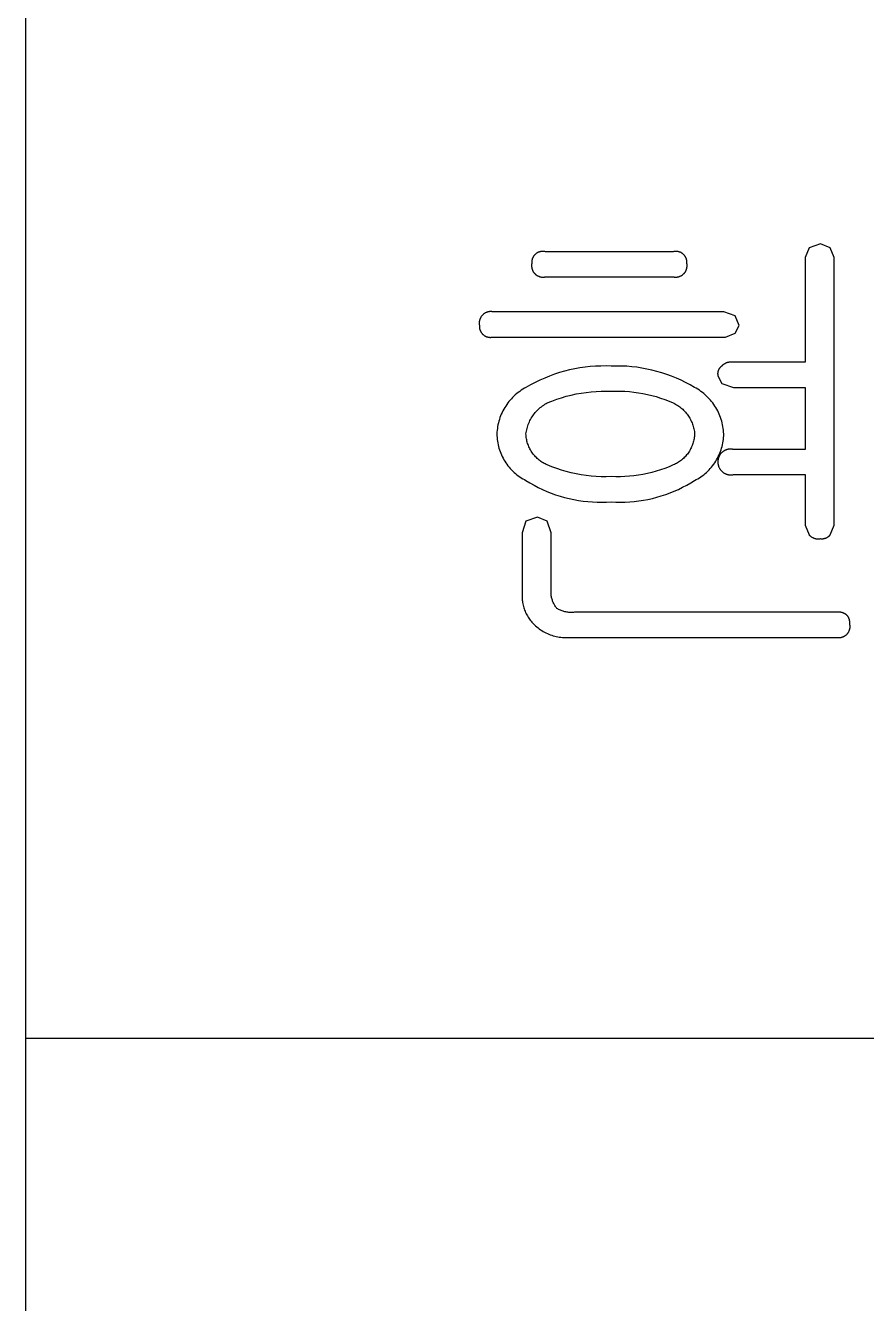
# Model space of a CAD drawing. Header units: millimetres. Extents: x 3033 to 5773, y 123 to 1487.
# Drawn here: x 3984.36 to 4006.72, y 190.8 to 224.78 of the extents above; entities that cross this region are included whole.
import ezdxf

# ---------------------------------------------------------------- set-up
doc = ezdxf.new("R2010")
doc.units = ezdxf.units.MM
doc.header["$MEASUREMENT"] = 0
doc.layers.add('____', color=5, linetype='Continuous')
doc.layers.add('TEX', color=70, linetype='Continuous')

msp = doc.modelspace()

# ---------------------------------------------------------------- linework, layer by layer
at = {"layer": '____'}
msp.add_line((3984.363, 385.348), (3984.363, 122.848), dxfattribs=at)
at = {"layer": 'TEX'}
for p, q in [((4005.194, 218.873), (4005.091, 218.615)), ((4005.503, 218.976), (4005.194, 218.873)), ((4005.761, 218.873), (4005.503, 218.976)), ((4005.864, 218.615), (4005.761, 218.873)), ((3997.823, 218.511), (3997.822, 218.501)), ((3997.822, 218.501), (3997.822, 218.491)), ((3997.822, 218.491), (3997.822, 218.481)), ((3997.824, 218.521), (3997.823, 218.511)), ((3997.825, 218.531), (3997.824, 218.521)), ((3997.827, 218.541), (3997.825, 218.531)), ((3997.829, 218.551), (3997.827, 218.541)), ((3997.831, 218.56), (3997.829, 218.551)), ((3997.834, 218.57), (3997.831, 218.56)), ((3997.837, 218.58), (3997.834, 218.57)), ((3997.84, 218.589), (3997.837, 218.58)), ((3997.844, 218.599), (3997.84, 218.589)), ((3997.848, 218.608), (3997.844, 218.599)), ((3997.853, 218.617), (3997.848, 218.608)), ((3997.857, 218.626), (3997.853, 218.617)), ((3997.862, 218.635), (3997.857, 218.626)), ((3997.868, 218.643), (3997.862, 218.635)), ((3997.873, 218.652), (3997.868, 218.643)), ((3997.879, 218.66), (3997.873, 218.652)), ((3997.885, 218.668), (3997.879, 218.66)), ((3997.892, 218.676), (3997.885, 218.668)), ((3997.898, 218.683), (3997.892, 218.676)), ((3997.905, 218.691), (3997.898, 218.683)), ((3997.912, 218.698), (3997.905, 218.691)), ((3997.92, 218.705), (3997.912, 218.698)), ((3997.927, 218.711), (3997.92, 218.705)), ((3997.935, 218.718), (3997.927, 218.711)), ((3997.943, 218.724), (3997.935, 218.718)), ((3997.952, 218.729), (3997.943, 218.724)), ((3997.96, 218.735), (3997.952, 218.729)), ((3997.969, 218.74), (3997.96, 218.735)), ((3997.978, 218.745), (3997.969, 218.74)), ((3997.987, 218.749), (3997.978, 218.745)), ((3997.996, 218.754), (3997.987, 218.749)), ((3998.005, 218.757), (3997.996, 218.754)), ((3998.015, 218.761), (3998.005, 218.757)), ((3998.024, 218.764), (3998.015, 218.761)), ((3998.034, 218.767), (3998.024, 218.764)), ((3998.044, 218.77), (3998.034, 218.767)), ((3998.054, 218.772), (3998.044, 218.77)), ((3998.064, 218.774), (3998.054, 218.772)), ((3998.074, 218.775), (3998.064, 218.774)), ((3998.084, 218.777), (3998.074, 218.775)), ((3998.094, 218.778), (3998.084, 218.777)), ((3998.104, 218.778), (3998.094, 218.778)), ((3998.114, 218.778), (3998.104, 218.778)), ((3998.124, 218.778), (3998.114, 218.778)), ((3998.134, 218.778), (3998.124, 218.778)), ((3998.144, 218.777), (3998.134, 218.778)), ((3998.154, 218.775), (3998.144, 218.777)), ((3998.164, 218.774), (3998.154, 218.775)), ((3998.174, 218.772), (3998.164, 218.774)), ((3998.184, 218.77), (3998.174, 218.772)), ((4001.586, 218.77), (3998.184, 218.77)), ((4001.596, 218.772), (4001.586, 218.77)), ((4001.606, 218.774), (4001.596, 218.772)), ((4001.616, 218.775), (4001.606, 218.774)), ((4001.626, 218.777), (4001.616, 218.775)), ((4001.636, 218.778), (4001.626, 218.777)), ((4001.646, 218.778), (4001.636, 218.778)), ((4001.656, 218.778), (4001.646, 218.778)), ((4001.666, 218.778), (4001.656, 218.778)), ((4001.676, 218.778), (4001.666, 218.778)), ((4001.686, 218.777), (4001.676, 218.778)), ((4001.696, 218.775), (4001.686, 218.777)), ((4001.706, 218.774), (4001.696, 218.775)), ((4001.716, 218.772), (4001.706, 218.774)), ((4001.726, 218.77), (4001.716, 218.772)), ((4001.736, 218.767), (4001.726, 218.77)), ((4001.745, 218.764), (4001.736, 218.767)), ((4001.755, 218.761), (4001.745, 218.764)), ((4001.764, 218.757), (4001.755, 218.761)), ((4001.774, 218.754), (4001.764, 218.757)), ((4001.783, 218.749), (4001.774, 218.754)), ((4001.792, 218.745), (4001.783, 218.749)), ((4001.801, 218.74), (4001.792, 218.745)), ((4001.809, 218.735), (4001.801, 218.74)), ((4001.818, 218.729), (4001.809, 218.735)), ((4001.826, 218.724), (4001.818, 218.729)), ((4001.834, 218.718), (4001.826, 218.724)), ((4001.842, 218.711), (4001.834, 218.718)), ((4001.85, 218.705), (4001.842, 218.711)), ((4001.857, 218.698), (4001.85, 218.705)), ((4001.864, 218.691), (4001.857, 218.698)), ((4001.871, 218.683), (4001.864, 218.691)), ((4001.878, 218.676), (4001.871, 218.683)), ((4001.884, 218.668), (4001.878, 218.676)), ((4001.891, 218.66), (4001.884, 218.668)), ((4001.896, 218.652), (4001.891, 218.66)), ((4001.902, 218.643), (4001.896, 218.652)), ((4001.907, 218.635), (4001.902, 218.643)), ((4001.912, 218.626), (4001.907, 218.635)), ((4001.917, 218.617), (4001.912, 218.626)), ((4001.921, 218.608), (4001.917, 218.617)), ((4001.925, 218.599), (4001.921, 218.608)), ((4001.929, 218.589), (4001.925, 218.599)), ((4001.933, 218.58), (4001.929, 218.589)), ((4001.936, 218.57), (4001.933, 218.58)), ((4001.938, 218.56), (4001.936, 218.57)), ((4001.941, 218.551), (4001.938, 218.56)), ((4001.943, 218.541), (4001.941, 218.551)), ((4001.944, 218.531), (4001.943, 218.541)), ((4001.946, 218.521), (4001.944, 218.531)), ((4001.947, 218.511), (4001.946, 218.521)), ((4001.947, 218.501), (4001.947, 218.511)), ((4001.948, 218.491), (4001.947, 218.501)), ((4001.948, 218.481), (4001.948, 218.491)), ((4005.091, 218.615), (4005.091, 215.831)), ((4005.864, 211.502), (4005.864, 218.615)), ((3997.818, 218.429), (3997.817, 218.418)), ((3997.817, 218.418), (3997.817, 218.408)), ((3997.817, 218.408), (3997.817, 218.397)), ((3997.817, 218.397), (3997.817, 218.387)), ((3997.817, 218.387), (3997.818, 218.376)), ((3997.819, 218.439), (3997.818, 218.429)), ((3997.818, 218.376), (3997.819, 218.366)), ((3997.821, 218.45), (3997.819, 218.439)), ((3997.819, 218.366), (3997.82, 218.355)), ((3997.82, 218.355), (3997.822, 218.345)), ((3997.823, 218.46), (3997.821, 218.45)), ((3997.822, 218.481), (3997.822, 218.47)), ((3997.822, 218.47), (3997.823, 218.46)), ((3997.822, 218.345), (3997.824, 218.334)), ((3997.824, 218.334), (3997.827, 218.324)), ((3997.827, 218.324), (3997.829, 218.314)), ((3997.829, 218.314), (3997.832, 218.304)), ((3997.832, 218.304), (3997.836, 218.294)), ((3997.836, 218.294), (3997.84, 218.284)), ((3997.84, 218.284), (3997.844, 218.274)), ((3997.844, 218.274), (3997.848, 218.265)), ((3997.848, 218.265), (3997.853, 218.255)), ((3997.853, 218.255), (3997.858, 218.246)), ((3997.858, 218.246), (3997.864, 218.237)), ((3997.864, 218.237), (3997.87, 218.228)), ((3997.87, 218.228), (3997.876, 218.219)), ((3997.876, 218.219), (3997.882, 218.211)), ((3997.882, 218.211), (3997.889, 218.203)), ((3997.889, 218.203), (3997.896, 218.195)), ((3997.896, 218.195), (3997.903, 218.187)), ((3997.903, 218.187), (3997.91, 218.18)), ((3997.91, 218.18), (3997.918, 218.172)), ((3997.918, 218.172), (3997.926, 218.165)), ((3997.926, 218.165), (3997.934, 218.159)), ((3997.934, 218.159), (3997.943, 218.152)), ((3997.943, 218.152), (3997.951, 218.146)), ((3997.951, 218.146), (3997.96, 218.141)), ((4001.809, 218.141), (4001.818, 218.146)), ((4001.818, 218.146), (4001.827, 218.152)), ((4001.827, 218.152), (4001.835, 218.159)), ((4001.835, 218.159), (4001.843, 218.165)), ((4001.843, 218.165), (4001.851, 218.172)), ((4001.851, 218.172), (4001.859, 218.18)), ((4001.859, 218.18), (4001.867, 218.187)), ((4001.867, 218.187), (4001.874, 218.195)), ((4001.874, 218.195), (4001.881, 218.203)), ((4001.881, 218.203), (4001.887, 218.211)), ((4001.887, 218.211), (4001.894, 218.219)), ((4001.894, 218.219), (4001.9, 218.228)), ((4001.9, 218.228), (4001.906, 218.237)), ((4001.906, 218.237), (4001.911, 218.246)), ((4001.911, 218.246), (4001.916, 218.255)), ((4001.916, 218.255), (4001.921, 218.265)), ((4001.921, 218.265), (4001.926, 218.274)), ((4001.926, 218.274), (4001.93, 218.284)), ((4001.93, 218.284), (4001.934, 218.294)), ((4001.934, 218.294), (4001.937, 218.304)), ((4001.937, 218.304), (4001.94, 218.314)), ((4001.94, 218.314), (4001.943, 218.324)), ((4001.943, 218.324), (4001.946, 218.334)), ((4001.946, 218.334), (4001.948, 218.345)), ((4001.947, 218.47), (4001.948, 218.481)), ((4001.947, 218.46), (4001.947, 218.47)), ((4001.949, 218.45), (4001.947, 218.46)), ((4001.948, 218.345), (4001.949, 218.355)), ((4001.95, 218.439), (4001.949, 218.45)), ((4001.949, 218.355), (4001.951, 218.366)), ((4001.951, 218.429), (4001.95, 218.439)), ((4001.952, 218.418), (4001.951, 218.429)), ((4001.951, 218.366), (4001.952, 218.376)), ((4001.953, 218.408), (4001.952, 218.418)), ((4001.952, 218.387), (4001.953, 218.397)), ((4001.952, 218.376), (4001.952, 218.387)), ((4001.953, 218.397), (4001.953, 218.408)), ((3997.96, 218.141), (3997.969, 218.135)), ((3997.969, 218.135), (3997.979, 218.13)), ((3997.979, 218.13), (3997.988, 218.125)), ((3997.988, 218.125), (3997.998, 218.121)), ((3997.998, 218.121), (3998.007, 218.116)), ((3998.007, 218.116), (3998.017, 218.113)), ((3998.017, 218.113), (3998.027, 218.109)), ((3998.027, 218.109), (3998.037, 218.106)), ((3998.037, 218.106), (3998.047, 218.103)), ((3998.047, 218.103), (3998.058, 218.101)), ((3998.058, 218.101), (3998.068, 218.099)), ((3998.068, 218.099), (3998.079, 218.097)), ((3998.079, 218.097), (3998.089, 218.095)), ((3998.089, 218.095), (3998.1, 218.094)), ((3998.1, 218.094), (3998.11, 218.094)), ((3998.11, 218.094), (3998.121, 218.094)), ((3998.121, 218.094), (3998.131, 218.094)), ((3998.131, 218.094), (3998.142, 218.094)), ((3998.142, 218.094), (3998.152, 218.095)), ((3998.152, 218.095), (3998.163, 218.096)), ((3998.163, 218.096), (3998.173, 218.098)), ((3998.173, 218.098), (3998.184, 218.1)), ((3998.184, 218.1), (4001.586, 218.1)), ((4001.586, 218.1), (4001.596, 218.098)), ((4001.596, 218.098), (4001.607, 218.096)), ((4001.607, 218.096), (4001.617, 218.095)), ((4001.617, 218.095), (4001.628, 218.094)), ((4001.628, 218.094), (4001.638, 218.094)), ((4001.638, 218.094), (4001.649, 218.094)), ((4001.649, 218.094), (4001.659, 218.094)), ((4001.659, 218.094), (4001.67, 218.094)), ((4001.67, 218.094), (4001.681, 218.095)), ((4001.681, 218.095), (4001.691, 218.097)), ((4001.691, 218.097), (4001.701, 218.099)), ((4001.701, 218.099), (4001.712, 218.101)), ((4001.712, 218.101), (4001.722, 218.103)), ((4001.722, 218.103), (4001.732, 218.106)), ((4001.732, 218.106), (4001.742, 218.109)), ((4001.742, 218.109), (4001.752, 218.113)), ((4001.752, 218.113), (4001.762, 218.116)), ((4001.762, 218.116), (4001.772, 218.121)), ((4001.772, 218.121), (4001.782, 218.125)), ((4001.782, 218.125), (4001.791, 218.13)), ((4001.791, 218.13), (4001.8, 218.135)), ((4001.8, 218.135), (4001.809, 218.141)), ((3996.56, 217.125), (3996.551, 217.119)), ((3996.569, 217.131), (3996.56, 217.125)), ((3996.578, 217.136), (3996.569, 217.131)), ((3996.587, 217.141), (3996.578, 217.136)), ((3996.596, 217.146), (3996.587, 217.141)), ((3996.606, 217.151), (3996.596, 217.146)), ((3996.616, 217.155), (3996.606, 217.151)), ((3996.625, 217.159), (3996.616, 217.155)), ((3996.635, 217.162), (3996.625, 217.159)), ((3996.646, 217.165), (3996.635, 217.162)), ((3996.656, 217.168), (3996.646, 217.165)), ((3996.666, 217.171), (3996.656, 217.168)), ((3996.676, 217.173), (3996.666, 217.171)), ((3996.687, 217.174), (3996.676, 217.173)), ((3996.697, 217.176), (3996.687, 217.174)), ((3996.708, 217.177), (3996.697, 217.176)), ((3996.718, 217.177), (3996.708, 217.177)), ((3996.729, 217.178), (3996.718, 217.177)), ((3996.74, 217.178), (3996.729, 217.178)), ((3996.75, 217.177), (3996.74, 217.178)), ((3996.761, 217.176), (3996.75, 217.177)), ((3996.771, 217.175), (3996.761, 217.176)), ((3996.782, 217.174), (3996.771, 217.175)), ((3996.792, 217.172), (3996.782, 217.174)), ((4002.926, 217.172), (3996.792, 217.172)), ((4003.235, 217.069), (4002.926, 217.172)), ((3996.426, 216.895), (3996.425, 216.885)), ((3996.425, 216.885), (3996.425, 216.874)), ((3996.425, 216.874), (3996.425, 216.863)), ((3996.425, 216.863), (3996.426, 216.853)), ((3996.427, 216.906), (3996.426, 216.895)), ((3996.426, 216.853), (3996.427, 216.842)), ((3996.428, 216.916), (3996.427, 216.906)), ((3996.427, 216.842), (3996.428, 216.832)), ((3996.43, 216.927), (3996.428, 216.916)), ((3996.428, 216.832), (3996.429, 216.821)), ((3996.429, 216.821), (3996.431, 216.811)), ((3996.432, 216.937), (3996.43, 216.927)), ((3996.431, 216.811), (3996.43, 216.801)), ((3996.43, 216.801), (3996.43, 216.791)), ((3996.43, 216.791), (3996.43, 216.781)), ((3996.435, 216.947), (3996.432, 216.937)), ((3996.438, 216.957), (3996.435, 216.947)), ((3996.441, 216.967), (3996.438, 216.957)), ((3996.444, 216.977), (3996.441, 216.967)), ((3996.448, 216.987), (3996.444, 216.977)), ((3996.452, 216.997), (3996.448, 216.987)), ((3996.457, 217.007), (3996.452, 216.997)), ((3996.462, 217.016), (3996.457, 217.007)), ((3996.467, 217.025), (3996.462, 217.016)), ((3996.472, 217.034), (3996.467, 217.025)), ((3996.478, 217.043), (3996.472, 217.034)), ((3996.484, 217.052), (3996.478, 217.043)), ((3996.49, 217.06), (3996.484, 217.052)), ((3996.497, 217.068), (3996.49, 217.06)), ((3996.504, 217.076), (3996.497, 217.068)), ((3996.511, 217.084), (3996.504, 217.076)), ((3996.519, 217.092), (3996.511, 217.084)), ((3996.526, 217.099), (3996.519, 217.092)), ((3996.534, 217.106), (3996.526, 217.099)), ((3996.543, 217.112), (3996.534, 217.106)), ((3996.551, 217.119), (3996.543, 217.112)), ((4003.338, 216.811), (4003.235, 217.069)), ((4003.235, 216.605), (4003.338, 216.811)), ((3996.43, 216.781), (3996.43, 216.771)), ((3996.43, 216.771), (3996.431, 216.76)), ((3996.431, 216.76), (3996.432, 216.75)), ((3996.432, 216.75), (3996.433, 216.74)), ((3996.433, 216.74), (3996.435, 216.73)), ((3996.435, 216.73), (3996.437, 216.721)), ((3996.437, 216.721), (3996.44, 216.711)), ((3996.44, 216.711), (3996.442, 216.701)), ((3996.442, 216.701), (3996.445, 216.691)), ((3996.445, 216.691), (3996.449, 216.682)), ((3996.449, 216.682), (3996.452, 216.672)), ((3996.452, 216.672), (3996.456, 216.663)), ((3996.456, 216.663), (3996.461, 216.654)), ((3996.461, 216.654), (3996.466, 216.645)), ((3996.466, 216.645), (3996.471, 216.636)), ((3996.471, 216.636), (3996.476, 216.628)), ((3996.476, 216.628), (3996.481, 216.619)), ((3996.481, 216.619), (3996.487, 216.611)), ((3996.487, 216.611), (3996.493, 216.603)), ((3996.493, 216.603), (3996.5, 216.595)), ((3996.5, 216.595), (3996.506, 216.588)), ((3996.506, 216.588), (3996.513, 216.58)), ((3996.513, 216.58), (3996.521, 216.573)), ((3996.521, 216.573), (3996.528, 216.567)), ((3996.528, 216.567), (3996.536, 216.56)), ((3996.536, 216.56), (3996.544, 216.554)), ((3996.544, 216.554), (3996.552, 216.548)), ((3996.552, 216.548), (3996.56, 216.542)), ((3996.56, 216.542), (3996.569, 216.536)), ((3996.569, 216.536), (3996.577, 216.531)), ((3996.577, 216.531), (3996.586, 216.526)), ((3996.586, 216.526), (3996.595, 216.522)), ((3996.595, 216.522), (3996.604, 216.518)), ((3996.604, 216.518), (3996.614, 216.514)), ((3996.614, 216.514), (3996.623, 216.51)), ((3996.623, 216.51), (3996.633, 216.507)), ((3996.633, 216.507), (3996.642, 216.504)), ((3996.642, 216.504), (3996.652, 216.501)), ((3996.652, 216.501), (3996.662, 216.499)), ((3996.662, 216.499), (3996.672, 216.497)), ((3996.672, 216.497), (3996.682, 216.496)), ((3996.682, 216.496), (3996.692, 216.495)), ((3996.692, 216.495), (3996.702, 216.494)), ((3996.702, 216.494), (3996.712, 216.493)), ((3996.712, 216.493), (3996.722, 216.493)), ((3996.722, 216.493), (3996.732, 216.493)), ((3996.732, 216.493), (3996.742, 216.494)), ((3996.742, 216.494), (3996.752, 216.495)), ((3996.752, 216.495), (3996.762, 216.496)), ((3996.762, 216.496), (3996.772, 216.497)), ((3996.772, 216.497), (3996.782, 216.499)), ((3996.782, 216.499), (3996.792, 216.502)), ((3996.792, 216.502), (4002.978, 216.502)), ((4002.978, 216.502), (4003.235, 216.605)), ((4002.911, 215.764), (4002.904, 215.758)), ((4002.919, 215.771), (4002.911, 215.764)), ((4002.928, 215.777), (4002.919, 215.771)), ((4002.936, 215.783), (4002.928, 215.777)), ((4002.945, 215.788), (4002.936, 215.783)), ((4002.954, 215.793), (4002.945, 215.788)), ((4002.963, 215.798), (4002.954, 215.793)), ((4002.972, 215.803), (4002.963, 215.798)), ((4002.981, 215.807), (4002.972, 215.803)), ((4002.991, 215.811), (4002.981, 215.807)), ((4003, 215.815), (4002.991, 215.811)), ((4003.01, 215.818), (4003, 215.815)), ((4003.02, 215.821), (4003.01, 215.818)), ((4003.03, 215.824), (4003.02, 215.821)), ((4003.04, 215.826), (4003.03, 215.824)), ((4003.05, 215.828), (4003.04, 215.826)), ((4003.06, 215.83), (4003.05, 215.828)), ((4003.071, 215.831), (4003.06, 215.83)), ((4003.081, 215.832), (4003.071, 215.831)), ((4003.091, 215.833), (4003.081, 215.832)), ((4003.101, 215.833), (4003.091, 215.833)), ((4003.112, 215.833), (4003.101, 215.833)), ((4003.122, 215.832), (4003.112, 215.833)), ((4003.132, 215.831), (4003.122, 215.832)), ((4005.091, 215.831), (4003.132, 215.831)), ((3998.296, 215.464), (3998.166, 215.412)), ((3998.427, 215.511), (3998.296, 215.464)), ((3998.559, 215.554), (3998.427, 215.511)), ((3998.693, 215.593), (3998.559, 215.554)), ((3998.829, 215.627), (3998.693, 215.593)), ((3998.965, 215.656), (3998.829, 215.627)), ((3999.102, 215.68), (3998.965, 215.656)), ((3999.24, 215.7), (3999.102, 215.68)), ((3999.379, 215.715), (3999.24, 215.7)), ((3999.518, 215.726), (3999.379, 215.715)), ((3999.657, 215.731), (3999.518, 215.726)), ((3999.797, 215.732), (3999.657, 215.731)), ((3999.936, 215.728), (3999.797, 215.732)), ((4000.073, 215.731), (3999.936, 215.728)), ((4000.209, 215.729), (4000.073, 215.731)), ((4000.346, 215.723), (4000.209, 215.729)), ((4000.482, 215.712), (4000.346, 215.723)), ((4000.617, 215.696), (4000.482, 215.712)), ((4000.752, 215.676), (4000.617, 215.696)), ((4000.886, 215.651), (4000.752, 215.676)), ((4001.019, 215.622), (4000.886, 215.651)), ((4001.152, 215.588), (4001.019, 215.622)), ((4001.283, 215.55), (4001.152, 215.588)), ((4001.412, 215.507), (4001.283, 215.55)), ((4001.54, 215.46), (4001.412, 215.507)), ((4001.667, 215.409), (4001.54, 215.46)), ((4002.766, 215.538), (4002.765, 215.529)), ((4002.765, 215.529), (4002.765, 215.521)), ((4002.765, 215.521), (4002.766, 215.512)), ((4002.767, 215.554), (4002.766, 215.546)), ((4002.766, 215.546), (4002.766, 215.538)), ((4002.766, 215.512), (4002.766, 215.504)), ((4002.766, 215.504), (4002.767, 215.496)), ((4002.768, 215.563), (4002.767, 215.554)), ((4002.767, 215.496), (4002.768, 215.487)), ((4002.77, 215.571), (4002.768, 215.563)), ((4002.768, 215.487), (4002.77, 215.479)), ((4002.772, 215.579), (4002.77, 215.571)), ((4002.77, 215.479), (4002.771, 215.471)), ((4002.771, 215.471), (4002.874, 215.264)), ((4002.774, 215.588), (4002.772, 215.579)), ((4002.776, 215.596), (4002.774, 215.588)), ((4002.779, 215.604), (4002.776, 215.596)), ((4002.781, 215.612), (4002.779, 215.604)), ((4002.785, 215.619), (4002.781, 215.612)), ((4002.788, 215.627), (4002.785, 215.619)), ((4002.792, 215.635), (4002.788, 215.627)), ((4002.796, 215.642), (4002.792, 215.635)), ((4002.8, 215.65), (4002.796, 215.642)), ((4002.804, 215.657), (4002.8, 215.65)), ((4002.809, 215.664), (4002.804, 215.657)), ((4002.814, 215.671), (4002.809, 215.664)), ((4002.819, 215.677), (4002.814, 215.671)), ((4002.824, 215.684), (4002.819, 215.677)), ((4002.83, 215.69), (4002.824, 215.684)), ((4002.836, 215.696), (4002.83, 215.69)), ((4002.842, 215.702), (4002.836, 215.696)), ((4002.848, 215.708), (4002.842, 215.702)), ((4002.854, 215.713), (4002.848, 215.708)), ((4002.861, 215.719), (4002.854, 215.713)), ((4002.868, 215.724), (4002.861, 215.719)), ((4002.874, 215.728), (4002.868, 215.724)), ((4002.881, 215.736), (4002.874, 215.728)), ((4002.888, 215.743), (4002.881, 215.736)), ((4002.896, 215.751), (4002.888, 215.743)), ((4002.904, 215.758), (4002.896, 215.751)), ((3997.541, 215.086), (3997.501, 215.057)), ((3997.583, 215.112), (3997.541, 215.086)), ((3997.625, 215.138), (3997.583, 215.112)), ((3997.668, 215.161), (3997.625, 215.138)), ((3997.789, 215.23), (3997.668, 215.161)), ((3997.913, 215.295), (3997.789, 215.23)), ((3998.039, 215.356), (3997.913, 215.295)), ((3998.166, 215.412), (3998.039, 215.356)), ((4001.791, 215.353), (4001.667, 215.409)), ((4001.914, 215.293), (4001.791, 215.353)), ((4002.035, 215.229), (4001.914, 215.293)), ((4002.153, 215.161), (4002.035, 215.229)), ((4002.196, 215.138), (4002.153, 215.161)), ((4002.238, 215.112), (4002.196, 215.138)), ((4002.28, 215.086), (4002.238, 215.112)), ((4002.32, 215.057), (4002.28, 215.086)), ((4002.874, 215.264), (4003.184, 215.161)), ((4003.184, 215.161), (4005.091, 215.161)), ((4005.091, 215.161), (4005.091, 213.512)), ((3997.185, 214.748), (3997.157, 214.708)), ((3997.216, 214.787), (3997.185, 214.748)), ((3997.247, 214.825), (3997.216, 214.787)), ((3997.28, 214.862), (3997.247, 214.825)), ((3997.314, 214.897), (3997.28, 214.862)), ((3997.349, 214.932), (3997.314, 214.897)), ((3997.385, 214.965), (3997.349, 214.932)), ((3997.423, 214.997), (3997.385, 214.965)), ((3997.461, 215.028), (3997.423, 214.997)), ((3997.501, 215.057), (3997.461, 215.028)), ((3998.203, 214.731), (3998.235, 214.749)), ((3998.235, 214.749), (3998.359, 214.8)), ((3998.359, 214.8), (3998.485, 214.846)), ((3998.485, 214.846), (3998.613, 214.888)), ((3998.613, 214.888), (3998.741, 214.926)), ((3998.741, 214.926), (3998.871, 214.959)), ((3998.871, 214.959), (3999.002, 214.988)), ((3999.002, 214.988), (3999.134, 215.012)), ((3999.134, 215.012), (3999.267, 215.031)), ((3999.267, 215.031), (3999.4, 215.046)), ((3999.4, 215.046), (3999.534, 215.056)), ((3999.534, 215.056), (3999.668, 215.061)), ((3999.668, 215.061), (3999.802, 215.062)), ((3999.802, 215.062), (3999.936, 215.058)), ((3999.936, 215.058), (4000.057, 215.062)), ((4000.057, 215.062), (4000.178, 215.062)), ((4000.178, 215.062), (4000.299, 215.058)), ((4000.299, 215.058), (4000.42, 215.05)), ((4000.42, 215.05), (4000.54, 215.037)), ((4000.54, 215.037), (4000.66, 215.021)), ((4000.66, 215.021), (4000.779, 215.001)), ((4000.779, 215.001), (4000.898, 214.976)), ((4000.898, 214.976), (4001.015, 214.948)), ((4001.015, 214.948), (4001.132, 214.916)), ((4001.132, 214.916), (4001.248, 214.88)), ((4001.248, 214.88), (4001.362, 214.84)), ((4001.362, 214.84), (4001.475, 214.796)), ((4001.475, 214.796), (4001.586, 214.749)), ((4001.586, 214.749), (4001.616, 214.734)), ((4002.36, 215.028), (4002.32, 215.057)), ((4002.398, 214.997), (4002.36, 215.028)), ((4002.436, 214.965), (4002.398, 214.997)), ((4002.472, 214.932), (4002.436, 214.965)), ((4002.507, 214.897), (4002.472, 214.932)), ((4002.541, 214.862), (4002.507, 214.897)), ((4002.574, 214.825), (4002.541, 214.862)), ((4002.605, 214.787), (4002.574, 214.825)), ((4002.636, 214.748), (4002.605, 214.787)), ((4002.665, 214.708), (4002.636, 214.748)), ((3996.994, 214.405), (3996.977, 214.358)), ((3997.013, 214.45), (3996.994, 214.405)), ((3997.033, 214.495), (3997.013, 214.45)), ((3997.055, 214.539), (3997.033, 214.495)), ((3997.078, 214.583), (3997.055, 214.539)), ((3997.103, 214.626), (3997.078, 214.583)), ((3997.129, 214.667), (3997.103, 214.626)), ((3997.157, 214.708), (3997.129, 214.667)), ((3997.829, 214.376), (3997.849, 214.407)), ((3997.849, 214.407), (3997.871, 214.437)), ((3997.871, 214.437), (3997.894, 214.467)), ((3997.894, 214.467), (3997.917, 214.495)), ((3997.917, 214.495), (3997.942, 214.523)), ((3997.942, 214.523), (3997.968, 214.55)), ((3997.968, 214.55), (3997.994, 214.576)), ((3997.994, 214.576), (3998.021, 214.602)), ((3998.021, 214.602), (3998.05, 214.626)), ((3998.05, 214.626), (3998.079, 214.649)), ((3998.079, 214.649), (3998.109, 214.671)), ((3998.109, 214.671), (3998.139, 214.692)), ((3998.139, 214.692), (3998.171, 214.712)), ((3998.171, 214.712), (3998.203, 214.731)), ((4001.616, 214.734), (4001.646, 214.718)), ((4001.646, 214.718), (4001.675, 214.701)), ((4001.675, 214.701), (4001.704, 214.683)), ((4001.704, 214.683), (4001.732, 214.664)), ((4001.732, 214.664), (4001.759, 214.644)), ((4001.759, 214.644), (4001.786, 214.623)), ((4001.786, 214.623), (4001.812, 214.601)), ((4001.812, 214.601), (4001.837, 214.579)), ((4001.837, 214.579), (4001.861, 214.555)), ((4001.861, 214.555), (4001.885, 214.531)), ((4001.885, 214.531), (4001.907, 214.506)), ((4001.907, 214.506), (4001.929, 214.48)), ((4001.929, 214.48), (4001.95, 214.454)), ((4001.95, 214.454), (4001.97, 214.427)), ((4001.97, 214.427), (4001.99, 214.399)), ((4002.692, 214.667), (4002.665, 214.708)), ((4002.718, 214.626), (4002.692, 214.667)), ((4002.743, 214.583), (4002.718, 214.626)), ((4002.766, 214.539), (4002.743, 214.583)), ((4002.788, 214.495), (4002.766, 214.539)), ((4002.808, 214.45), (4002.788, 214.495)), ((4002.827, 214.405), (4002.808, 214.45)), ((4002.844, 214.358), (4002.827, 214.405)), ((3996.908, 214.072), (3996.902, 214.023)), ((3996.915, 214.12), (3996.908, 214.072)), ((3996.924, 214.169), (3996.915, 214.12)), ((3996.935, 214.217), (3996.924, 214.169)), ((3996.948, 214.264), (3996.935, 214.217)), ((3996.962, 214.312), (3996.948, 214.264)), ((3996.977, 214.358), (3996.962, 214.312)), ((3997.687, 214.034), (3997.696, 214.07)), ((3997.696, 214.07), (3997.706, 214.106)), ((3997.706, 214.106), (3997.717, 214.142)), ((3997.717, 214.142), (3997.729, 214.177)), ((3997.729, 214.177), (3997.743, 214.211)), ((3997.743, 214.211), (3997.758, 214.245)), ((3997.758, 214.245), (3997.774, 214.279)), ((3997.774, 214.279), (3997.791, 214.312)), ((3997.791, 214.312), (3997.81, 214.344)), ((3997.81, 214.344), (3997.829, 214.376)), ((4001.99, 214.399), (4002.008, 214.37)), ((4002.008, 214.37), (4002.025, 214.341)), ((4002.025, 214.341), (4002.041, 214.312)), ((4002.041, 214.312), (4002.056, 214.281)), ((4002.056, 214.281), (4002.071, 214.251)), ((4002.071, 214.251), (4002.084, 214.219)), ((4002.084, 214.219), (4002.096, 214.188)), ((4002.096, 214.188), (4002.107, 214.156)), ((4002.107, 214.156), (4002.117, 214.124)), ((4002.117, 214.124), (4002.126, 214.091)), ((4002.126, 214.091), (4002.133, 214.058)), ((4002.86, 214.312), (4002.844, 214.358)), ((4002.874, 214.264), (4002.86, 214.312)), ((4002.886, 214.217), (4002.874, 214.264)), ((4002.897, 214.169), (4002.886, 214.217)), ((4002.906, 214.12), (4002.897, 214.169)), ((4002.913, 214.072), (4002.906, 214.12)), ((4002.919, 214.023), (4002.913, 214.072)), ((3996.898, 213.973), (3996.895, 213.924)), ((3996.895, 213.924), (3996.896, 213.876)), ((3996.896, 213.876), (3996.899, 213.828)), ((3996.902, 214.023), (3996.898, 213.973)), ((3996.899, 213.828), (3996.904, 213.781)), ((3996.904, 213.781), (3996.91, 213.733)), ((3996.91, 213.733), (3996.918, 213.686)), ((3997.668, 213.924), (3997.673, 213.961)), ((3997.67, 213.892), (3997.668, 213.924)), ((3997.673, 213.86), (3997.67, 213.892)), ((3997.673, 213.961), (3997.679, 213.998)), ((3997.677, 213.829), (3997.673, 213.86)), ((3997.682, 213.797), (3997.677, 213.829)), ((3997.679, 213.998), (3997.687, 214.034)), ((3997.688, 213.766), (3997.682, 213.797)), ((3997.695, 213.735), (3997.688, 213.766)), ((3997.704, 213.704), (3997.695, 213.735)), ((4002.126, 213.735), (4002.118, 213.704)), ((4002.133, 213.766), (4002.126, 213.735)), ((4002.133, 214.058), (4002.14, 214.025)), ((4002.139, 213.797), (4002.133, 213.766)), ((4002.144, 213.829), (4002.139, 213.797)), ((4002.14, 214.025), (4002.145, 213.991)), ((4002.148, 213.86), (4002.144, 213.829)), ((4002.145, 213.991), (4002.15, 213.958)), ((4002.151, 213.892), (4002.148, 213.86)), ((4002.15, 213.958), (4002.153, 213.924)), ((4002.153, 213.924), (4002.151, 213.892)), ((4002.903, 213.686), (4002.911, 213.733)), ((4002.911, 213.733), (4002.917, 213.781)), ((4002.917, 213.781), (4002.922, 213.828)), ((4002.923, 213.973), (4002.919, 214.023)), ((4002.922, 213.828), (4002.925, 213.876)), ((4002.926, 213.924), (4002.923, 213.973)), ((4002.925, 213.876), (4002.926, 213.924)), ((3996.918, 213.686), (3996.927, 213.639)), ((3996.927, 213.639), (3996.938, 213.592)), ((3996.938, 213.592), (3996.951, 213.546)), ((3996.951, 213.546), (3996.965, 213.5)), ((3996.965, 213.5), (3996.981, 213.455)), ((3996.981, 213.455), (3996.998, 213.41)), ((3996.998, 213.41), (3997.017, 213.366)), ((3997.713, 213.673), (3997.704, 213.704)), ((3997.723, 213.643), (3997.713, 213.673)), ((3997.735, 213.613), (3997.723, 213.643)), ((3997.747, 213.583), (3997.735, 213.613)), ((3997.76, 213.554), (3997.747, 213.583)), ((3997.775, 213.526), (3997.76, 213.554)), ((3997.79, 213.498), (3997.775, 213.526)), ((3997.806, 213.47), (3997.79, 213.498)), ((3997.824, 213.443), (3997.806, 213.47)), ((3997.842, 213.417), (3997.824, 213.443)), ((3997.861, 213.391), (3997.842, 213.417)), ((3997.881, 213.366), (3997.861, 213.391)), ((4001.96, 213.391), (4001.941, 213.366)), ((4001.979, 213.417), (4001.96, 213.391)), ((4001.998, 213.443), (4001.979, 213.417)), ((4002.015, 213.47), (4001.998, 213.443)), ((4002.031, 213.498), (4002.015, 213.47)), ((4002.046, 213.526), (4002.031, 213.498)), ((4002.061, 213.554), (4002.046, 213.526)), ((4002.074, 213.583), (4002.061, 213.554)), ((4002.087, 213.613), (4002.074, 213.583)), ((4002.098, 213.643), (4002.087, 213.613)), ((4002.108, 213.673), (4002.098, 213.643)), ((4002.118, 213.704), (4002.108, 213.673)), ((4002.804, 213.366), (4002.823, 213.41)), ((4002.823, 213.41), (4002.84, 213.455)), ((4002.836, 213.385), (4002.829, 213.375)), ((4002.843, 213.394), (4002.836, 213.385)), ((4002.84, 213.455), (4002.856, 213.5)), ((4002.85, 213.403), (4002.843, 213.394)), ((4002.858, 213.412), (4002.85, 213.403)), ((4002.856, 213.5), (4002.87, 213.546)), ((4002.866, 213.42), (4002.858, 213.412)), ((4002.874, 213.428), (4002.866, 213.42)), ((4002.87, 213.546), (4002.883, 213.592)), ((4002.883, 213.436), (4002.874, 213.428)), ((4002.883, 213.592), (4002.894, 213.639)), ((4002.891, 213.444), (4002.883, 213.436)), ((4002.9, 213.451), (4002.891, 213.444)), ((4002.894, 213.639), (4002.903, 213.686)), ((4002.909, 213.458), (4002.9, 213.451)), ((4002.919, 213.464), (4002.909, 213.458)), ((4002.929, 213.471), (4002.919, 213.464)), ((4002.939, 213.477), (4002.929, 213.471)), ((4002.949, 213.482), (4002.939, 213.477)), ((4002.959, 213.487), (4002.949, 213.482)), ((4002.969, 213.492), (4002.959, 213.487)), ((4002.98, 213.497), (4002.969, 213.492)), ((4002.991, 213.501), (4002.98, 213.497)), ((4003.002, 213.505), (4002.991, 213.501)), ((4003.013, 213.508), (4003.002, 213.505)), ((4003.024, 213.511), (4003.013, 213.508)), ((4003.035, 213.514), (4003.024, 213.511)), ((4003.046, 213.516), (4003.035, 213.514)), ((4003.058, 213.518), (4003.046, 213.516)), ((4003.069, 213.519), (4003.058, 213.518)), ((4003.081, 213.52), (4003.069, 213.519)), ((4003.092, 213.521), (4003.081, 213.52)), ((4003.104, 213.521), (4003.092, 213.521)), ((4003.115, 213.521), (4003.104, 213.521)), ((4003.127, 213.521), (4003.115, 213.521)), ((4003.138, 213.52), (4003.127, 213.521)), ((4003.15, 213.518), (4003.138, 213.52)), ((4003.161, 213.517), (4003.15, 213.518)), ((4003.173, 213.514), (4003.161, 213.517)), ((4003.184, 213.512), (4003.173, 213.514)), ((4005.091, 213.512), (4003.184, 213.512)), ((3997.017, 213.366), (3997.038, 213.323)), ((3997.038, 213.323), (3997.06, 213.28)), ((3997.06, 213.28), (3997.083, 213.238)), ((3997.083, 213.238), (3997.108, 213.197)), ((3997.108, 213.197), (3997.134, 213.157)), ((3997.134, 213.157), (3997.161, 213.117)), ((3997.161, 213.117), (3997.19, 213.079)), ((3997.19, 213.079), (3997.22, 213.042)), ((3997.901, 213.342), (3997.881, 213.366)), ((3997.923, 213.318), (3997.901, 213.342)), ((3997.945, 213.295), (3997.923, 213.318)), ((3997.968, 213.273), (3997.945, 213.295)), ((3997.992, 213.252), (3997.968, 213.273)), ((3998.017, 213.231), (3997.992, 213.252)), ((3998.042, 213.211), (3998.017, 213.231)), ((3998.068, 213.193), (3998.042, 213.211)), ((3998.094, 213.175), (3998.068, 213.193)), ((3998.122, 213.158), (3998.094, 213.175)), ((3998.149, 213.142), (3998.122, 213.158)), ((3998.177, 213.127), (3998.149, 213.142)), ((3998.206, 213.113), (3998.177, 213.127)), ((3998.235, 213.1), (3998.206, 213.113)), ((3998.359, 213.049), (3998.235, 213.1)), ((3998.485, 213.002), (3998.359, 213.049)), ((4001.475, 213.052), (4001.362, 213.008)), ((4001.586, 213.1), (4001.475, 213.052)), ((4001.615, 213.113), (4001.586, 213.1)), ((4001.644, 213.127), (4001.615, 213.113)), ((4001.672, 213.142), (4001.644, 213.127)), ((4001.7, 213.158), (4001.672, 213.142)), ((4001.727, 213.175), (4001.7, 213.158)), ((4001.753, 213.193), (4001.727, 213.175)), ((4001.779, 213.211), (4001.753, 213.193)), ((4001.804, 213.231), (4001.779, 213.211)), ((4001.829, 213.252), (4001.804, 213.231)), ((4001.853, 213.273), (4001.829, 213.252)), ((4001.876, 213.295), (4001.853, 213.273)), ((4001.898, 213.318), (4001.876, 213.295)), ((4001.92, 213.342), (4001.898, 213.318)), ((4001.941, 213.366), (4001.92, 213.342)), ((4002.601, 213.042), (4002.631, 213.079)), ((4002.631, 213.079), (4002.66, 213.117)), ((4002.66, 213.117), (4002.687, 213.157)), ((4002.687, 213.157), (4002.714, 213.197)), ((4002.714, 213.197), (4002.738, 213.238)), ((4002.738, 213.238), (4002.762, 213.28)), ((4002.762, 213.28), (4002.783, 213.323)), ((4002.771, 213.191), (4002.77, 213.179)), ((4002.77, 213.179), (4002.771, 213.167)), ((4002.772, 213.214), (4002.771, 213.203)), ((4002.771, 213.203), (4002.771, 213.191)), ((4002.771, 213.167), (4002.771, 213.155)), ((4002.771, 213.155), (4002.772, 213.143)), ((4002.773, 213.226), (4002.772, 213.214)), ((4002.772, 213.143), (4002.774, 213.131)), ((4002.775, 213.237), (4002.773, 213.226)), ((4002.774, 213.131), (4002.776, 213.119)), ((4002.777, 213.248), (4002.775, 213.237)), ((4002.776, 213.119), (4002.778, 213.107)), ((4002.779, 213.26), (4002.777, 213.248)), ((4002.778, 213.107), (4002.78, 213.096)), ((4002.782, 213.271), (4002.779, 213.26)), ((4002.78, 213.096), (4002.784, 213.084)), ((4002.785, 213.282), (4002.782, 213.271)), ((4002.783, 213.323), (4002.804, 213.366)), ((4002.784, 213.084), (4002.787, 213.073)), ((4002.788, 213.293), (4002.785, 213.282)), ((4002.787, 213.073), (4002.791, 213.061)), ((4002.792, 213.304), (4002.788, 213.293)), ((4002.791, 213.061), (4002.795, 213.05)), ((4002.796, 213.315), (4002.792, 213.304)), ((4002.795, 213.05), (4002.8, 213.039)), ((4002.801, 213.325), (4002.796, 213.315)), ((4002.806, 213.336), (4002.801, 213.325)), ((4002.811, 213.346), (4002.806, 213.336)), ((4002.817, 213.356), (4002.811, 213.346)), ((4002.823, 213.366), (4002.817, 213.356)), ((4002.829, 213.375), (4002.823, 213.366)), ((3997.22, 213.042), (3997.251, 213.005)), ((3997.251, 213.005), (3997.284, 212.97)), ((3997.284, 212.97), (3997.318, 212.936)), ((3997.318, 212.936), (3997.353, 212.903)), ((3997.353, 212.903), (3997.389, 212.872)), ((3997.389, 212.872), (3997.426, 212.841)), ((3997.426, 212.841), (3997.464, 212.812)), ((3997.464, 212.812), (3997.503, 212.784)), ((3997.503, 212.784), (3997.543, 212.758)), ((3997.543, 212.758), (3997.584, 212.733)), ((3997.584, 212.733), (3997.626, 212.709)), ((3997.626, 212.709), (3997.668, 212.687)), ((3998.613, 212.96), (3998.485, 213.002)), ((3998.741, 212.923), (3998.613, 212.96)), ((3998.871, 212.889), (3998.741, 212.923)), ((3999.002, 212.861), (3998.871, 212.889)), ((3999.134, 212.837), (3999.002, 212.861)), ((3999.267, 212.818), (3999.134, 212.837)), ((3999.4, 212.803), (3999.267, 212.818)), ((3999.534, 212.793), (3999.4, 212.803)), ((3999.668, 212.787), (3999.534, 212.793)), ((3999.802, 212.786), (3999.668, 212.787)), ((3999.936, 212.79), (3999.802, 212.786)), ((4000.057, 212.786), (3999.936, 212.79)), ((4000.178, 212.787), (4000.057, 212.786)), ((4000.299, 212.791), (4000.178, 212.787)), ((4000.42, 212.799), (4000.299, 212.791)), ((4000.54, 212.811), (4000.42, 212.799)), ((4000.66, 212.828), (4000.54, 212.811)), ((4000.779, 212.848), (4000.66, 212.828)), ((4000.898, 212.872), (4000.779, 212.848)), ((4001.015, 212.9), (4000.898, 212.872)), ((4001.132, 212.932), (4001.015, 212.9)), ((4001.248, 212.969), (4001.132, 212.932)), ((4001.362, 213.008), (4001.248, 212.969)), ((4002.153, 212.687), (4002.195, 212.709)), ((4002.195, 212.709), (4002.237, 212.733)), ((4002.237, 212.733), (4002.278, 212.758)), ((4002.278, 212.758), (4002.318, 212.784)), ((4002.318, 212.784), (4002.357, 212.812)), ((4002.357, 212.812), (4002.395, 212.841)), ((4002.395, 212.841), (4002.432, 212.872)), ((4002.432, 212.872), (4002.468, 212.903)), ((4002.468, 212.903), (4002.503, 212.936)), ((4002.503, 212.936), (4002.537, 212.97)), ((4002.537, 212.97), (4002.57, 213.005)), ((4002.57, 213.005), (4002.601, 213.042)), ((4002.8, 213.039), (4002.805, 213.028)), ((4002.805, 213.028), (4002.81, 213.018)), ((4002.81, 213.018), (4002.816, 213.007)), ((4002.816, 213.007), (4002.822, 212.997)), ((4002.822, 212.997), (4002.829, 212.987)), ((4002.829, 212.987), (4002.835, 212.977)), ((4002.835, 212.977), (4002.843, 212.967)), ((4002.843, 212.967), (4002.85, 212.958)), ((4002.85, 212.958), (4002.858, 212.949)), ((4002.858, 212.949), (4002.866, 212.94)), ((4002.866, 212.94), (4002.874, 212.932)), ((4002.874, 212.932), (4002.883, 212.923)), ((4002.883, 212.923), (4002.892, 212.916)), ((4002.892, 212.916), (4002.902, 212.908)), ((4002.902, 212.908), (4002.911, 212.901)), ((4002.911, 212.901), (4002.921, 212.894)), ((4002.921, 212.894), (4002.931, 212.887)), ((4002.931, 212.887), (4002.941, 212.881)), ((4002.941, 212.881), (4002.952, 212.875)), ((4002.952, 212.875), (4002.962, 212.87)), ((4002.962, 212.87), (4002.973, 212.865)), ((4002.973, 212.865), (4002.984, 212.86)), ((4002.984, 212.86), (4002.995, 212.856)), ((4002.995, 212.856), (4003.006, 212.852)), ((4003.006, 212.852), (4003.018, 212.848)), ((4003.018, 212.848), (4003.029, 212.845)), ((4003.029, 212.845), (4003.041, 212.842)), ((4003.041, 212.842), (4003.053, 212.84)), ((4003.053, 212.84), (4003.065, 212.838)), ((4003.065, 212.838), (4003.077, 212.837)), ((4003.077, 212.837), (4003.089, 212.835)), ((4003.089, 212.835), (4003.1, 212.835)), ((4003.1, 212.835), (4003.112, 212.835)), ((4003.112, 212.835), (4003.124, 212.835)), ((4003.124, 212.835), (4003.136, 212.835)), ((4003.136, 212.835), (4003.148, 212.836)), ((4003.148, 212.836), (4003.16, 212.838)), ((4003.16, 212.838), (4003.172, 212.84)), ((4003.172, 212.84), (4003.184, 212.842)), ((4003.184, 212.842), (4005.091, 212.842)), ((4005.091, 212.842), (4005.091, 211.502)), ((3997.668, 212.687), (3997.775, 212.622)), ((3997.775, 212.622), (3997.884, 212.56)), ((3997.884, 212.56), (3997.995, 212.502)), ((3997.995, 212.502), (3998.108, 212.448)), ((3998.108, 212.448), (3998.222, 212.398)), ((3998.222, 212.398), (3998.339, 212.351)), ((4001.498, 212.355), (4001.612, 212.401)), ((4001.612, 212.401), (4001.724, 212.451)), ((4001.724, 212.451), (4001.834, 212.505)), ((4001.834, 212.505), (4001.942, 212.562)), ((4001.942, 212.562), (4002.049, 212.623)), ((4002.049, 212.623), (4002.153, 212.687)), ((3998.339, 212.351), (3998.456, 212.309)), ((3998.456, 212.309), (3998.575, 212.27)), ((3998.575, 212.27), (3998.696, 212.236)), ((3998.696, 212.236), (3998.817, 212.205)), ((3998.817, 212.205), (3998.94, 212.179)), ((3998.94, 212.179), (3999.063, 212.157)), ((3999.063, 212.157), (3999.187, 212.139)), ((3999.187, 212.139), (3999.311, 212.125)), ((3999.311, 212.125), (3999.436, 212.116)), ((3999.436, 212.116), (3999.561, 212.111)), ((3999.561, 212.111), (3999.686, 212.11)), ((3999.686, 212.11), (3999.811, 212.113)), ((3999.811, 212.113), (3999.936, 212.12)), ((3999.936, 212.12), (4000.059, 212.114)), ((4000.059, 212.114), (4000.181, 212.111)), ((4000.181, 212.111), (4000.304, 212.113)), ((4000.304, 212.113), (4000.426, 212.119)), ((4000.426, 212.119), (4000.548, 212.129)), ((4000.548, 212.129), (4000.67, 212.143)), ((4000.67, 212.143), (4000.791, 212.162)), ((4000.791, 212.162), (4000.911, 212.184)), ((4000.911, 212.184), (4001.031, 212.21)), ((4001.031, 212.21), (4001.15, 212.241)), ((4001.15, 212.241), (4001.267, 212.275)), ((4001.267, 212.275), (4001.383, 212.313)), ((4001.383, 212.313), (4001.498, 212.355)), ((3997.978, 211.708), (3997.668, 211.605)), ((3998.235, 211.605), (3997.978, 211.708)), ((3997.668, 211.605), (3997.565, 211.295)), ((3998.338, 211.295), (3998.235, 211.605)), ((4005.091, 211.502), (4005.194, 211.244)), ((4005.761, 211.244), (4005.864, 211.502)), ((3997.565, 211.295), (3997.565, 209.646)), ((3998.338, 209.801), (3998.338, 211.295)), ((4005.194, 211.244), (4005.202, 211.236)), ((4005.202, 211.236), (4005.21, 211.228)), ((4005.21, 211.228), (4005.218, 211.22)), ((4005.218, 211.22), (4005.227, 211.212)), ((4005.227, 211.212), (4005.236, 211.205)), ((4005.236, 211.205), (4005.245, 211.198)), ((4005.245, 211.198), (4005.254, 211.192)), ((4005.254, 211.192), (4005.263, 211.186)), ((4005.263, 211.186), (4005.273, 211.18)), ((4005.273, 211.18), (4005.283, 211.174)), ((4005.283, 211.174), (4005.293, 211.169)), ((4005.293, 211.169), (4005.303, 211.164)), ((4005.303, 211.164), (4005.314, 211.16)), ((4005.314, 211.16), (4005.324, 211.155)), ((4005.324, 211.155), (4005.335, 211.152)), ((4005.335, 211.152), (4005.346, 211.148)), ((4005.346, 211.148), (4005.357, 211.145)), ((4005.357, 211.145), (4005.368, 211.143)), ((4005.368, 211.143), (4005.379, 211.14)), ((4005.379, 211.14), (4005.39, 211.138)), ((4005.39, 211.138), (4005.402, 211.137)), ((4005.402, 211.137), (4005.413, 211.136)), ((4005.413, 211.136), (4005.424, 211.135)), ((4005.424, 211.135), (4005.436, 211.135)), ((4005.436, 211.135), (4005.447, 211.135)), ((4005.447, 211.135), (4005.458, 211.135)), ((4005.458, 211.135), (4005.47, 211.136)), ((4005.47, 211.136), (4005.481, 211.137)), ((4005.481, 211.137), (4005.492, 211.139)), ((4005.492, 211.139), (4005.503, 211.141)), ((4005.503, 211.141), (4005.513, 211.14)), ((4005.513, 211.14), (4005.523, 211.139)), ((4005.523, 211.139), (4005.532, 211.138)), ((4005.532, 211.138), (4005.542, 211.138)), ((4005.542, 211.138), (4005.552, 211.139)), ((4005.552, 211.139), (4005.561, 211.139)), ((4005.561, 211.139), (4005.571, 211.14)), ((4005.571, 211.14), (4005.58, 211.141)), ((4005.58, 211.141), (4005.59, 211.143)), ((4005.59, 211.143), (4005.599, 211.145)), ((4005.599, 211.145), (4005.609, 211.147)), ((4005.609, 211.147), (4005.618, 211.149)), ((4005.618, 211.149), (4005.628, 211.152)), ((4005.628, 211.152), (4005.637, 211.155)), ((4005.637, 211.155), (4005.646, 211.159)), ((4005.646, 211.159), (4005.655, 211.162)), ((4005.655, 211.162), (4005.663, 211.166)), ((4005.663, 211.166), (4005.672, 211.171)), ((4005.672, 211.171), (4005.681, 211.175)), ((4005.681, 211.175), (4005.689, 211.18)), ((4005.689, 211.18), (4005.697, 211.186)), ((4005.697, 211.186), (4005.705, 211.191)), ((4005.705, 211.191), (4005.713, 211.197)), ((4005.713, 211.197), (4005.72, 211.203)), ((4005.72, 211.203), (4005.728, 211.209)), ((4005.728, 211.209), (4005.735, 211.216)), ((4005.735, 211.216), (4005.742, 211.222)), ((4005.742, 211.222), (4005.748, 211.229)), ((4005.748, 211.229), (4005.755, 211.236)), ((4005.755, 211.236), (4005.761, 211.244)), ((3998.334, 209.732), (3998.335, 209.755)), ((3998.334, 209.709), (3998.334, 209.732)), ((3998.335, 209.686), (3998.334, 209.709)), ((3998.335, 209.755), (3998.336, 209.778)), ((3998.337, 209.663), (3998.335, 209.686)), ((3998.336, 209.778), (3998.338, 209.801)), ((3998.339, 209.64), (3998.337, 209.663)), ((3997.565, 209.646), (3997.564, 209.611)), ((3997.564, 209.611), (3997.565, 209.577)), ((3997.565, 209.577), (3997.566, 209.542)), ((3997.566, 209.542), (3997.569, 209.508)), ((3997.569, 209.508), (3997.572, 209.474)), ((3997.572, 209.474), (3997.577, 209.44)), ((3997.577, 209.44), (3997.583, 209.406)), ((3997.583, 209.406), (3997.591, 209.372)), ((3997.591, 209.372), (3997.599, 209.338)), ((3997.599, 209.338), (3997.608, 209.305)), ((3998.342, 209.617), (3998.339, 209.64)), ((3998.346, 209.594), (3998.342, 209.617)), ((3998.351, 209.572), (3998.346, 209.594)), ((3998.357, 209.549), (3998.351, 209.572)), ((3998.363, 209.527), (3998.357, 209.549)), ((3998.37, 209.505), (3998.363, 209.527)), ((3998.378, 209.483), (3998.37, 209.505)), ((3998.386, 209.462), (3998.378, 209.483)), ((3998.395, 209.441), (3998.386, 209.462)), ((3998.405, 209.42), (3998.395, 209.441)), ((3998.416, 209.399), (3998.405, 209.42)), ((3998.427, 209.379), (3998.416, 209.399)), ((3998.439, 209.36), (3998.427, 209.379)), ((3998.451, 209.34), (3998.439, 209.36)), ((3998.465, 209.321), (3998.451, 209.34)), ((3998.479, 209.303), (3998.465, 209.321)), ((3997.608, 209.305), (3997.619, 209.272)), ((3997.619, 209.272), (3997.631, 209.24)), ((3997.631, 209.24), (3997.644, 209.208)), ((3997.644, 209.208), (3997.657, 209.176)), ((3997.657, 209.176), (3997.672, 209.145)), ((3997.672, 209.145), (3997.688, 209.114)), ((3997.688, 209.114), (3997.705, 209.084)), ((3997.705, 209.084), (3997.723, 209.055)), ((3997.723, 209.055), (3997.742, 209.026)), ((3997.742, 209.026), (3997.762, 208.998)), ((3997.762, 208.998), (3997.783, 208.97)), ((3997.783, 208.97), (3997.804, 208.943)), ((3998.493, 209.285), (3998.479, 209.303)), ((3998.515, 209.272), (3998.493, 209.285)), ((3998.537, 209.26), (3998.515, 209.272)), ((3998.56, 209.249), (3998.537, 209.26)), ((3998.583, 209.238), (3998.56, 209.249)), ((3998.607, 209.229), (3998.583, 209.238)), ((3998.631, 209.22), (3998.607, 209.229)), ((3998.655, 209.212), (3998.631, 209.22)), ((3998.679, 209.205), (3998.655, 209.212)), ((3998.704, 209.198), (3998.679, 209.205)), ((3998.729, 209.193), (3998.704, 209.198)), ((3998.754, 209.188), (3998.729, 209.193)), ((3998.779, 209.184), (3998.754, 209.188)), ((3998.804, 209.181), (3998.779, 209.184)), ((3998.83, 209.179), (3998.804, 209.181)), ((3998.855, 209.178), (3998.83, 209.179)), ((3998.881, 209.178), (3998.855, 209.178)), ((3998.906, 209.178), (3998.881, 209.178)), ((3998.932, 209.18), (3998.906, 209.178)), ((3998.957, 209.182), (3998.932, 209.18)), ((4005.967, 209.182), (3998.957, 209.182)), ((4005.977, 209.183), (4005.967, 209.182)), ((4005.986, 209.184), (4005.977, 209.183)), ((4005.995, 209.185), (4005.986, 209.184)), ((4006.005, 209.185), (4005.995, 209.185)), ((4006.014, 209.185), (4006.005, 209.185)), ((4006.023, 209.184), (4006.014, 209.185)), ((4006.033, 209.183), (4006.023, 209.184)), ((4006.042, 209.182), (4006.033, 209.183)), ((4006.051, 209.181), (4006.042, 209.182)), ((4006.061, 209.179), (4006.051, 209.181)), ((4006.07, 209.177), (4006.061, 209.179)), ((4006.079, 209.175), (4006.07, 209.177)), ((4006.088, 209.172), (4006.079, 209.175)), ((4006.097, 209.169), (4006.088, 209.172)), ((4006.106, 209.166), (4006.097, 209.169)), ((4006.114, 209.162), (4006.106, 209.166)), ((4006.123, 209.158), (4006.114, 209.162)), ((4006.131, 209.154), (4006.123, 209.158)), ((4006.14, 209.15), (4006.131, 209.154)), ((4006.148, 209.145), (4006.14, 209.15)), ((4006.156, 209.14), (4006.148, 209.145)), ((4006.163, 209.135), (4006.156, 209.14)), ((4006.171, 209.129), (4006.163, 209.135)), ((4006.178, 209.124), (4006.171, 209.129)), ((4006.186, 209.117), (4006.178, 209.124)), ((4006.192, 209.111), (4006.186, 209.117)), ((4006.199, 209.105), (4006.192, 209.111)), ((4006.206, 209.098), (4006.199, 209.105)), ((4006.212, 209.091), (4006.206, 209.098)), ((4006.218, 209.084), (4006.212, 209.091)), ((4006.224, 209.076), (4006.218, 209.084)), ((4006.229, 209.069), (4006.224, 209.076)), ((4006.235, 209.061), (4006.229, 209.069)), ((4006.24, 209.053), (4006.235, 209.061)), ((4006.244, 209.045), (4006.24, 209.053)), ((4006.249, 209.037), (4006.244, 209.045)), ((4006.253, 209.028), (4006.249, 209.037)), ((4006.257, 209.02), (4006.253, 209.028)), ((4006.26, 209.011), (4006.257, 209.02)), ((4006.264, 209.002), (4006.26, 209.011)), ((4006.267, 208.993), (4006.264, 209.002)), ((4006.269, 208.984), (4006.267, 208.993)), ((4006.272, 208.975), (4006.269, 208.984)), ((4006.274, 208.966), (4006.272, 208.975)), ((3997.804, 208.943), (3997.827, 208.917)), ((3997.827, 208.917), (3997.851, 208.892)), ((3997.851, 208.892), (3997.875, 208.868)), ((3997.875, 208.868), (3997.9, 208.844)), ((3997.9, 208.844), (3997.926, 208.821)), ((3997.926, 208.821), (3997.957, 208.794)), ((3997.957, 208.794), (3997.99, 208.768)), ((3997.99, 208.768), (3998.023, 208.743)), ((3998.023, 208.743), (3998.057, 208.719)), ((3998.057, 208.719), (3998.091, 208.696)), ((3998.091, 208.696), (3998.127, 208.675)), ((3998.127, 208.675), (3998.163, 208.655)), ((3998.163, 208.655), (3998.2, 208.636)), ((3998.2, 208.636), (3998.237, 208.618)), ((4006.224, 208.624), (4006.231, 208.632)), ((4006.231, 208.632), (4006.236, 208.641)), ((4006.236, 208.641), (4006.242, 208.649)), ((4006.242, 208.649), (4006.247, 208.658)), ((4006.247, 208.658), (4006.252, 208.667)), ((4006.252, 208.667), (4006.256, 208.676)), ((4006.256, 208.676), (4006.26, 208.685)), ((4006.26, 208.685), (4006.264, 208.694)), ((4006.264, 208.694), (4006.268, 208.704)), ((4006.268, 208.704), (4006.271, 208.713)), ((4006.271, 208.713), (4006.274, 208.723)), ((4006.275, 208.957), (4006.274, 208.966)), ((4006.274, 208.723), (4006.277, 208.733)), ((4006.277, 208.948), (4006.275, 208.957)), ((4006.278, 208.938), (4006.277, 208.948)), ((4006.277, 208.873), (4006.278, 208.882)), ((4006.279, 208.863), (4006.277, 208.873)), ((4006.277, 208.733), (4006.279, 208.743)), ((4006.279, 208.929), (4006.278, 208.938)), ((4006.278, 208.882), (4006.279, 208.891)), ((4006.279, 208.92), (4006.279, 208.929)), ((4006.279, 208.91), (4006.279, 208.92)), ((4006.279, 208.901), (4006.279, 208.91)), ((4006.279, 208.891), (4006.279, 208.901)), ((4006.281, 208.853), (4006.279, 208.863)), ((4006.279, 208.743), (4006.281, 208.752)), ((4006.282, 208.843), (4006.281, 208.853)), ((4006.281, 208.752), (4006.282, 208.762)), ((4006.284, 208.833), (4006.282, 208.843)), ((4006.282, 208.762), (4006.284, 208.772)), ((4006.284, 208.823), (4006.284, 208.833)), ((4006.285, 208.813), (4006.284, 208.823)), ((4006.284, 208.783), (4006.285, 208.793)), ((4006.284, 208.772), (4006.284, 208.783)), ((4006.285, 208.803), (4006.285, 208.813)), ((4006.285, 208.793), (4006.285, 208.803)), ((3998.237, 208.618), (3998.275, 208.601)), ((3998.275, 208.601), (3998.314, 208.586)), ((3998.314, 208.586), (3998.353, 208.573)), ((3998.353, 208.573), (3998.393, 208.56)), ((3998.393, 208.56), (3998.432, 208.549)), ((3998.432, 208.549), (3998.473, 208.539)), ((3998.473, 208.539), (3998.513, 208.531)), ((3998.513, 208.531), (3998.554, 208.524)), ((3998.554, 208.524), (3998.595, 208.518)), ((3998.595, 208.518), (3998.637, 208.514)), ((3998.637, 208.514), (3998.678, 208.512)), ((3998.678, 208.512), (3998.719, 208.51)), ((3998.719, 208.51), (3998.761, 208.51)), ((3998.761, 208.51), (3998.802, 208.512)), ((3998.802, 208.512), (4005.967, 208.512)), ((4005.967, 208.512), (4005.977, 208.511)), ((4005.977, 208.511), (4005.987, 208.511)), ((4005.987, 208.511), (4005.998, 208.511)), ((4005.998, 208.511), (4006.008, 208.511)), ((4006.008, 208.511), (4006.018, 208.512)), ((4006.018, 208.512), (4006.028, 208.513)), ((4006.028, 208.513), (4006.038, 208.514)), ((4006.038, 208.514), (4006.048, 208.516)), ((4006.048, 208.516), (4006.058, 208.518)), ((4006.058, 208.518), (4006.067, 208.52)), ((4006.067, 208.52), (4006.077, 208.523)), ((4006.077, 208.523), (4006.087, 208.526)), ((4006.087, 208.526), (4006.096, 208.529)), ((4006.096, 208.529), (4006.106, 208.533)), ((4006.106, 208.533), (4006.115, 208.537)), ((4006.115, 208.537), (4006.124, 208.542)), ((4006.124, 208.542), (4006.133, 208.546)), ((4006.133, 208.546), (4006.142, 208.551)), ((4006.142, 208.551), (4006.15, 208.557)), ((4006.15, 208.557), (4006.159, 208.562)), ((4006.159, 208.562), (4006.167, 208.568)), ((4006.167, 208.568), (4006.175, 208.574)), ((4006.175, 208.574), (4006.183, 208.581)), ((4006.183, 208.581), (4006.19, 208.587)), ((4006.19, 208.587), (4006.198, 208.594)), ((4006.198, 208.594), (4006.205, 208.601)), ((4006.205, 208.601), (4006.212, 208.609)), ((4006.212, 208.609), (4006.218, 208.616)), ((4006.218, 208.616), (4006.224, 208.624)), ((4363.085, 197.848), (3984.363, 197.848))]:
    msp.add_line(p, q, dxfattribs=at)

doc.saveas('drawing.dxf')
